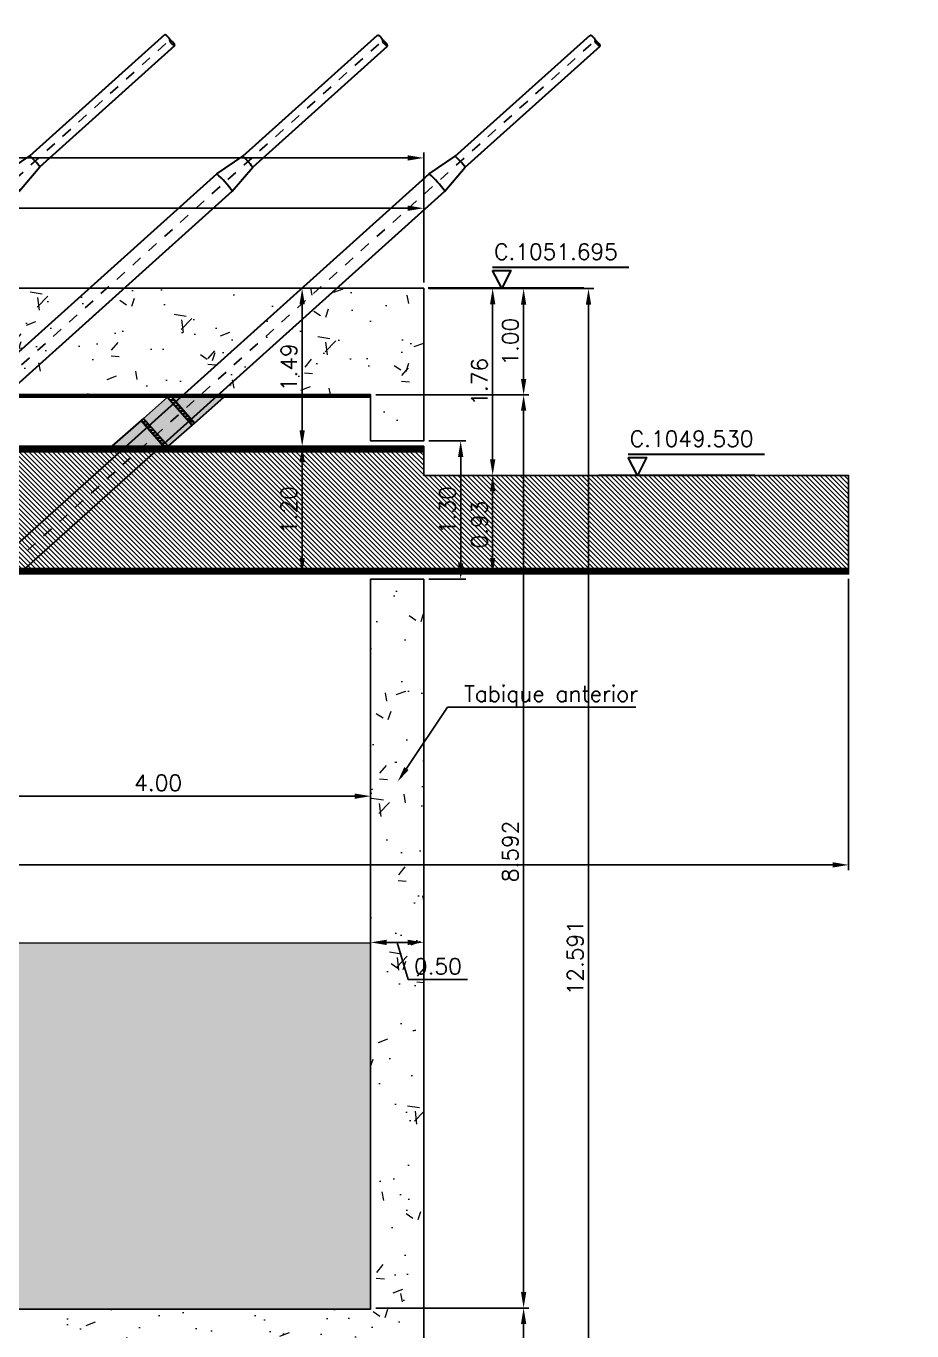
# Model space of a CAD drawing. Header units: metres. Extents: x 1080594 to 1081411, y 976871 to 977162.
# Drawn here: x 1080700.7 to 1080709.04, y 977065.15 to 977077.43 of the extents above; entities that cross this region are included whole.
import ezdxf
from ezdxf import colors
from ezdxf.entities.mleader import LeaderData, LeaderLine
from ezdxf.math import Vec2, Vec3

# ---------------------------------------------------------------- set-up
doc = ezdxf.new("R2010")
doc.units = ezdxf.units.M
doc.header["$LTSCALE"] = 25.4
doc.linetypes.add('DASHDOT', pattern=[1, 0.5, -0.25, 0, -0.25])
for name, color, linetype in [('CONTRAPESO', 3, 'Continuous'), ('DIMCONTRAPESO', 1, 'Continuous'), ('EJECABLES', 203, 'DASHDOT'), ('NEOPRENO', 24, 'Continuous'), ('PERFIL MET', 37, 'Continuous'), ('SOLIDOS', 9, 'Continuous')]:
    doc.layers.add(name, color=color, linetype=linetype)
for name, color, linetype, lineweight in [('COTA', 1, 'Continuous', 30), ('COTACIM', 20, 'Continuous', 5), ('DUCTO', 142, 'Continuous', 30), ('PLATINA', 54, 'Continuous', 30), ('SOLIDOREFCONT', 254, 'Continuous', 5)]:
    doc.layers.add(name, color=color, linetype=linetype, lineweight=lineweight)
doc.styles.add('romans', font='romans.shx')
doc.dimstyles.new('Copy 75', dxfattribs={"dimtxt": 0.15, "dimasz": 0.15, "dimexe": 0.05, "dimexo": 0.05, "dimgap": 0.05, "dimtad": 1, "dimzin": 0, "dimdsep": 46, "dimtxsty": 'romans', "dimcen": 0.002, "dimclrd": 1, "dimclre": 1, "dimclrt": 3, "dimadec": 4, "dimazin": 0, "dimtfac": 1, "dimtofl": 0, "dimtmove": 1, "dimatfit": 3, "dimfxl": 1, "dimtolj": 1, "dimtzin": 0, "dimarcsym": 1})
pattern_1 = [(45, (0, 0), (-0.002245064030267288, 0.002245064030267288), [])]

# ---------------------------------------------------------------- blocks, each defined once
blk = doc.blocks.new('tir')
at = {"layer": 'DUCTO'}
for p, q in [((1080511.83638699, 977008.5160273126), (1080513.543043579, 977008.5161831364)), ((1080511.836907378, 977008.3760259475), (1080513.543032915, 977008.37618561))]:
    blk.add_line(p, q, dxfattribs=at)
for points in [[(1080505.683122265, 977008.2755034216), (1080505.733092106, 977008.275507704), (1080505.733062966, 977008.6155077033), (1080505.683093125, 977008.61550342)], [(1080505.603113705, 977008.3204091132), (1080505.683092707, 977008.320415968), (1080505.683072092, 977008.5704159667), (1080505.603072093, 977008.5704077805)]]:
    blk.add_lwpolyline(points, close=True, dxfattribs=at)
for points in [[(1080505.328072925, 977008.5653855414), (1080505.603072925, 977008.5654091103)], [(1080505.733068108, 977008.5555077032), (1080511.543241181, 977008.5560056631)], [(1080511.543241181, 977008.5560056631), (1080511.836255565, 977008.5160272893)], [(1080511.543260036, 977008.3360056642), (1080511.836907378, 977008.3760308315)], [(1080505.32811287, 977008.3254074359), (1080505.603112872, 977008.3254136156)], [(1080505.733086963, 977008.3355077041), (1080511.543260036, 977008.3360056642)]]:
    blk.add_lwpolyline(points, dxfattribs=at)
for centre, radius, start, end in [((1080510.656986465, 977008.4459297067), 0.8930644645994985, 352.9297418690614, 7.080079153882643), ((1080511.251352555, 977008.4433042796), 0.5894066242695094, 353.4461152477661, 7.087410311340934)]:
    blk.add_arc(centre, radius, start, end, dxfattribs=at)
blk.add_ellipse((1080505.328039857, 977008.4453876906), major_axis=(-3.306799177286555e-05, -0.1199978507391652), ratio=0.04456574915158485, dxfattribs=at)
at = {"layer": 'DUCTO', "extrusion": (0, 0, -1)}
blk.add_ellipse((1080513.542949842, 977008.481178864), major_axis=(1.748219530441295e-05, -0.03500717952941799), ratio=0.24420068418592, start_param=3.14808674122023, end_param=6.280903449001622, dxfattribs=at)
at = {"layer": 'DUCTO', "extrusion": (0, 0, -0.9999999999999998)}
blk.add_ellipse((1080513.54301544, 977008.4111786617), major_axis=(1.74751400463253e-05, -0.03499305174499892), ratio=0.2442992756047625, dxfattribs=at)
at = {"layer": 'EJECABLES', "ltscale": 0.008}
blk.add_lwpolyline([(1080505.360600902, 977008.4454757803), (1080513.540696156, 977008.4461768557)], dxfattribs=at)
blk = doc.blocks.new('*D518')
at = {"layer": 'COTA', "color": 1, "lineweight": -2, "transparency": 16777216}
for p, q in [((1080704.488818685, 977074.9603397719), (1080705.138253978, 977074.9603397719)), ((1080705.088253978, 977074.8103397719), (1080705.088253978, 977073.350339772))]:
    blk.add_line(p, q, dxfattribs=at)
at = {"layer": 'COTA', "color": 1, "transparency": 16777216}
for points in [[(1080705.063253978, 977074.8103397719), (1080705.113253978, 977074.8103397719), (1080705.088253978, 977074.9603397719)], [(1080705.063253978, 977073.350339772), (1080705.113253978, 977073.350339772), (1080705.088253978, 977073.2003397719)]]:
    blk.add_solid(points, dxfattribs=at)
at = {"layer": 'Defpoints', "color": 0, "transparency": 16777216}
for p in [(1080704.438818685, 977074.9603397719), (1080705.088253978, 977073.2003397719), (1080705.088253978, 977073.2003397719)]:
    blk.add_point(p, dxfattribs=at)
at = {"layer": 'COTA', "color": 3, "transparency": 16777216, "insert": (1080704.963253978, 977074.080339772), "char_height": 0.15, "attachment_point": 5, "rotation": 90, "style": 'romans'}
blk.add_mtext('\\A1;1.76', dxfattribs=at)
blk = doc.blocks.new('*D519')
at = {"layer": 'COTA', "color": 1, "lineweight": -2, "transparency": 16777216}
for p, q in [((1080687.439200955, 977075.0164446845), (1080687.439200955, 977076.2368018586)), ((1080687.589200955, 977076.1868018586), (1080704.288818685, 977076.1868018586)), ((1080704.438818685, 977075.0144447949), (1080704.438818685, 977076.2368018586))]:
    blk.add_line(p, q, dxfattribs=at)
at = {"layer": 'COTA', "color": 1, "transparency": 16777216}
for points in [[(1080687.589200955, 977076.2118018586), (1080687.589200955, 977076.1618018586), (1080687.439200955, 977076.1868018586)], [(1080704.288818685, 977076.2118018586), (1080704.288818685, 977076.1618018586), (1080704.438818685, 977076.1868018586)]]:
    blk.add_solid(points, dxfattribs=at)
at = {"layer": 'Defpoints', "color": 0, "transparency": 16777216}
for p in [(1080704.438818685, 977076.1868018586), (1080687.439200955, 977074.9664446844), (1080704.438818685, 977074.9644447948)]:
    blk.add_point(p, dxfattribs=at)
at = {"layer": 'COTA', "color": 3, "transparency": 16777216, "insert": (1080695.93900982, 977076.3118018586), "char_height": 0.15, "attachment_point": 5, "style": 'romans'}
blk.add_mtext('\\A1;17.00', dxfattribs=at)
blk = doc.blocks.new('*D520')
at = {"layer": 'COTA', "color": 1, "lineweight": -2, "transparency": 16777216}
for p, q in [((1080708.438778596, 977072.2258459799), (1080708.438778596, 977069.485594596)), ((1080688.089259783, 977069.5355945961), (1080708.288778596, 977069.5355945961))]:
    blk.add_line(p, q, dxfattribs=at)
at = {"layer": 'COTA', "color": 1, "transparency": 16777216}
for points in [[(1080688.089259783, 977069.5605945961), (1080688.089259783, 977069.510594596), (1080687.939259783, 977069.5355945961)], [(1080708.288778596, 977069.5605945961), (1080708.288778596, 977069.510594596), (1080708.438778596, 977069.5355945961)]]:
    blk.add_solid(points, dxfattribs=at)
at = {"layer": 'Defpoints', "color": 0, "transparency": 16777216}
for p in [(1080708.438778596, 977072.2758459799), (1080687.939259783, 977069.5355945961), (1080708.438778596, 977069.5355945961)]:
    blk.add_point(p, dxfattribs=at)
at = {"layer": 'COTA', "color": 3, "transparency": 16777216, "insert": (1080698.18901919, 977069.6605945961), "char_height": 0.15, "attachment_point": 5, "style": 'romans'}
blk.add_mtext('\\A1;20.50', dxfattribs=at)
blk = doc.blocks.new('*D522')
at = {"layer": 'COTA', "color": 1, "lineweight": -2, "transparency": 16777216}
for p, q in [((1080704.089259783, 977068.8062600592), (1080704.288978488, 977068.8062600592)), ((1080704.189119135, 977068.8062600592), (1080704.294119135, 977068.4562600593)), ((1080704.294119135, 977068.4562600593), (1080704.851261993, 977068.4562600593))]:
    blk.add_line(p, q, dxfattribs=at)
at = {"layer": 'COTA', "color": 1, "transparency": 16777216}
for points in [[(1080704.089259783, 977068.8312600593), (1080704.089259783, 977068.7812600592), (1080703.939259783, 977068.8062600592)], [(1080704.288978488, 977068.8312600593), (1080704.288978488, 977068.7812600592), (1080704.438978488, 977068.8062600592)]]:
    blk.add_solid(points, dxfattribs=at)
at = {"layer": 'Defpoints', "color": 0, "transparency": 16777216}
for p in [(1080703.939259783, 977068.8062600592), (1080704.438978488, 977068.8062600594), (1080704.438978488, 977068.8062600592)]:
    blk.add_point(p, dxfattribs=at)
at = {"layer": 'COTA', "color": 3, "transparency": 16777216, "insert": (1080704.572690564, 977068.5812600593), "char_height": 0.15, "attachment_point": 5, "style": 'romans'}
blk.add_mtext('\\A1;0.50', dxfattribs=at)
blk = doc.blocks.new('*D526')
at = {"layer": 'Defpoints', "color": 0, "transparency": 16777216}
for p in [(1080699.938965629, 977071.7232548719), (1080703.939259783, 977070.1822700725), (1080703.939259783, 977070.1822700725)]:
    blk.add_point(p, dxfattribs=at)
at = {"layer": 'DIMCONTRAPESO', "color": 1, "lineweight": -2, "transparency": 16777216}
for p, q in [((1080699.938965629, 977071.6732548719), (1080699.938965629, 977070.1322700725)), ((1080700.088965629, 977070.1822700725), (1080703.789259783, 977070.1822700725))]:
    blk.add_line(p, q, dxfattribs=at)
at = {"layer": 'DIMCONTRAPESO', "color": 1, "transparency": 16777216}
for points in [[(1080700.088965629, 977070.2072700725), (1080700.088965629, 977070.1572700725), (1080699.938965629, 977070.1822700725)], [(1080703.789259783, 977070.2072700725), (1080703.789259783, 977070.1572700725), (1080703.939259783, 977070.1822700725)]]:
    blk.add_solid(points, dxfattribs=at)
at = {"layer": 'DIMCONTRAPESO', "color": 3, "transparency": 16777216, "insert": (1080701.939112706, 977070.3072700725), "char_height": 0.15, "attachment_point": 5, "style": 'romans'}
blk.add_mtext('\\A1;4.00', dxfattribs=at)
blk = doc.blocks.new('*D604')
at = {"layer": 'Defpoints', "color": 0, "transparency": 16777216}
for p in [(1080704.438818685, 977075.7138617919), (1080693.369175506, 977075.5552750548), (1080704.438818685, 977074.9810370329)]:
    blk.add_point(p, dxfattribs=at)
at = {"layer": 'DIMCONTRAPESO', "color": 1, "lineweight": -2, "transparency": 16777216}
for p, q in [((1080693.369175506, 977075.6052750548), (1080693.369175506, 977075.7638617919)), ((1080704.438818685, 977075.031037033), (1080704.438818685, 977075.7638617919)), ((1080693.519175506, 977075.7138617919), (1080704.288818685, 977075.7138617919))]:
    blk.add_line(p, q, dxfattribs=at)
at = {"layer": 'DIMCONTRAPESO', "color": 1, "transparency": 16777216}
for points in [[(1080693.519175506, 977075.7388617919), (1080693.519175506, 977075.6888617919), (1080693.369175506, 977075.7138617919)], [(1080704.288818685, 977075.7388617919), (1080704.288818685, 977075.6888617919), (1080704.438818685, 977075.7138617919)]]:
    blk.add_solid(points, dxfattribs=at)
at = {"layer": 'DIMCONTRAPESO', "color": 3, "transparency": 16777216, "insert": (1080698.903997096, 977075.8388617919), "char_height": 0.15, "attachment_point": 5, "style": 'romans'}
blk.add_mtext('\\A1;11.07', dxfattribs=at)
blk = doc.blocks.new('*D1068')
at = {"layer": 'COTA', "color": 1, "lineweight": -2, "transparency": 16777216}
for p, q in [((1080704.488860548, 977073.5239812343), (1080704.837059072, 977073.5239812343)), ((1080704.787059071, 977073.3739812343), (1080704.787059071, 977072.3739812358)), ((1080704.488915039, 977072.2239812358), (1080704.837059072, 977072.2239812358))]:
    blk.add_line(p, q, dxfattribs=at)
at = {"layer": 'COTA', "color": 1, "transparency": 16777216}
for points in [[(1080704.762059072, 977073.3739812343), (1080704.812059071, 977073.3739812343), (1080704.787059071, 977073.5239812343)], [(1080704.762059072, 977072.3739812358), (1080704.812059071, 977072.3739812358), (1080704.787059071, 977072.2239812358)]]:
    blk.add_solid(points, dxfattribs=at)
at = {"layer": 'Defpoints', "color": 0, "transparency": 16777216}
for p in [(1080704.438860548, 977073.5239812343), (1080704.438915039, 977072.2239812358), (1080704.787059071, 977072.2239812358)]:
    blk.add_point(p, dxfattribs=at)
at = {"layer": 'COTA', "color": 3, "transparency": 16777216, "insert": (1080704.662059071, 977072.8739812352), "char_height": 0.15, "attachment_point": 5, "rotation": 90, "style": 'romans'}
blk.add_mtext('\\A1;1.30', dxfattribs=at)
blk = doc.blocks.new('*D1069')
at = {"layer": 'COTA', "color": 1, "lineweight": -2, "transparency": 16777216}
for p, q in [((1080705.072652697, 977073.2003397719), (1080705.038253978, 977073.2003397719)), ((1080705.088253978, 977073.0503397719), (1080705.088253978, 977072.4239707632)), ((1080705.072652697, 977072.2739707632), (1080705.038253978, 977072.2739707632))]:
    blk.add_line(p, q, dxfattribs=at)
at = {"layer": 'COTA', "color": 1, "transparency": 16777216}
for points in [[(1080705.063253978, 977073.0503397719), (1080705.113253978, 977073.0503397719), (1080705.088253978, 977073.2003397719)], [(1080705.063253978, 977072.4239707632), (1080705.113253978, 977072.4239707632), (1080705.088253978, 977072.2739707632)]]:
    blk.add_solid(points, dxfattribs=at)
at = {"layer": 'Defpoints', "color": 0, "transparency": 16777216}
for p in [(1080705.122652697, 977073.2003397719), (1080705.088253978, 977072.2739707632), (1080705.122652697, 977072.2739707632)]:
    blk.add_point(p, dxfattribs=at)
at = {"layer": 'COTA', "color": 3, "transparency": 16777216, "insert": (1080704.963253978, 977072.7371552676), "char_height": 0.15, "attachment_point": 5, "rotation": 90, "style": 'romans'}
blk.add_mtext('\\A1;0.93', dxfattribs=at)
blk = doc.blocks.new('*D1070')
at = {"layer": 'COTA', "color": 1, "lineweight": -2, "transparency": 16777216}
for p, q in [((1080703.315372423, 977073.4740743951), (1080703.24489268, 977073.4740743951)), ((1080703.29489268, 977073.3240743951), (1080703.29489268, 977072.4239707632)), ((1080703.315372423, 977072.2739707632), (1080703.24489268, 977072.2739707632))]:
    blk.add_line(p, q, dxfattribs=at)
at = {"layer": 'COTA', "color": 1, "transparency": 16777216}
for points in [[(1080703.26989268, 977073.3240743951), (1080703.31989268, 977073.3240743951), (1080703.29489268, 977073.4740743951)], [(1080703.26989268, 977072.4239707632), (1080703.31989268, 977072.4239707632), (1080703.29489268, 977072.2739707632)]]:
    blk.add_solid(points, dxfattribs=at)
at = {"layer": 'Defpoints', "color": 0, "transparency": 16777216}
for p in [(1080703.365372423, 977073.4740743951), (1080703.29489268, 977072.2739707632), (1080703.365372423, 977072.2739707632)]:
    blk.add_point(p, dxfattribs=at)
at = {"layer": 'COTA', "color": 3, "transparency": 16777216, "insert": (1080703.16989268, 977072.8740225793), "char_height": 0.15, "attachment_point": 5, "rotation": 90, "style": 'romans'}
blk.add_mtext('\\A1;1.20', dxfattribs=at)
blk = doc.blocks.new('*D1072')
at = {"layer": 'COTA', "color": 1, "lineweight": -2, "transparency": 16777216}
for p, q in [((1080703.315372423, 977074.9603397719), (1080703.24489268, 977074.9603397719)), ((1080703.29489268, 977073.6240743952), (1080703.29489268, 977074.8103397719)), ((1080703.315372423, 977073.4740743951), (1080703.24489268, 977073.4740743951))]:
    blk.add_line(p, q, dxfattribs=at)
at = {"layer": 'COTA', "color": 1, "transparency": 16777216}
for points in [[(1080703.26989268, 977074.8103397719), (1080703.31989268, 977074.8103397719), (1080703.29489268, 977074.9603397719)], [(1080703.26989268, 977073.6240743952), (1080703.31989268, 977073.6240743952), (1080703.29489268, 977073.4740743951)]]:
    blk.add_solid(points, dxfattribs=at)
at = {"layer": 'Defpoints', "color": 0, "transparency": 16777216}
for p in [(1080703.29489268, 977074.9603397719), (1080703.365372423, 977074.9603397719), (1080703.365372423, 977073.4740743951)]:
    blk.add_point(p, dxfattribs=at)
at = {"layer": 'COTA', "color": 3, "transparency": 16777216, "insert": (1080703.16989268, 977074.2172070836), "char_height": 0.15, "attachment_point": 5, "rotation": 90, "style": 'romans'}
blk.add_mtext('\\A1;1.49', dxfattribs=at)
blk = doc.blocks.new('*D913')
at = {"layer": 'COTA', "color": 1, "lineweight": -2, "transparency": 16777216}
for p, q in [((1080704.488799124, 977074.9573397909), (1080705.429608448, 977074.9573397909)), ((1080705.379608448, 977074.8073397909), (1080705.379608448, 977074.1079713329)), ((1080703.988813681, 977073.9579713328), (1080705.429608448, 977073.9579713328))]:
    blk.add_line(p, q, dxfattribs=at)
at = {"layer": 'COTA', "color": 1, "transparency": 16777216}
for points in [[(1080705.354608448, 977074.8073397909), (1080705.404608448, 977074.8073397909), (1080705.379608448, 977074.9573397909)], [(1080705.354608448, 977074.1079713329), (1080705.404608448, 977074.1079713329), (1080705.379608448, 977073.9579713328)]]:
    blk.add_solid(points, dxfattribs=at)
at = {"layer": 'Defpoints', "color": 0, "transparency": 16777216}
for p in [(1080704.438799124, 977074.9573397909), (1080703.938813681, 977073.9579713328), (1080705.379608448, 977073.9579713328)]:
    blk.add_point(p, dxfattribs=at)
at = {"layer": 'COTA', "color": 3, "transparency": 16777216, "insert": (1080705.254608448, 977074.457655562), "char_height": 0.15, "attachment_point": 5, "rotation": 90, "style": 'romans'}
blk.add_mtext('\\A1;1.00', dxfattribs=at)
blk = doc.blocks.new('*D916')
at = {"layer": 'COTA', "color": 1, "lineweight": -2, "transparency": 16777216}
for p, q in [((1080704.48881683, 977074.9573397685), (1080706.04062224, 977074.9573397685)), ((1080705.99062224, 977074.8073397685), (1080705.99062224, 977062.5163397685)), ((1080704.489071255, 977062.3663397685), (1080706.04062224, 977062.3663397685))]:
    blk.add_line(p, q, dxfattribs=at)
at = {"layer": 'COTA', "color": 1, "transparency": 16777216}
for points in [[(1080705.96562224, 977074.8073397685), (1080706.01562224, 977074.8073397685), (1080705.99062224, 977074.9573397685)], [(1080705.96562224, 977062.5163397685), (1080706.01562224, 977062.5163397685), (1080705.99062224, 977062.3663397685)]]:
    blk.add_solid(points, dxfattribs=at)
at = {"layer": 'Defpoints', "color": 0, "transparency": 16777216}
for p in [(1080704.43881683, 977074.9573397685), (1080704.439071255, 977062.3663397685), (1080705.99062224, 977062.3663397685)]:
    blk.add_point(p, dxfattribs=at)
at = {"layer": 'COTA', "color": 3, "transparency": 16777216, "insert": (1080705.86562224, 977068.6618397686), "char_height": 0.15, "attachment_point": 5, "rotation": 90, "style": 'romans'}
blk.add_mtext('\\A1;12.591', dxfattribs=at)
blk = doc.blocks.new('*D919')
at = {"layer": 'COTA', "color": 1, "lineweight": -2, "transparency": 16777216}
for p, q in [((1080703.988813681, 977073.9579713328), (1080705.429608448, 977073.9579713328)), ((1080705.379608448, 977073.8079713328), (1080705.379608448, 977065.5163397685)), ((1080703.989257928, 977065.3663397685), (1080705.429608448, 977065.3663397685))]:
    blk.add_line(p, q, dxfattribs=at)
at = {"layer": 'COTA', "color": 1, "transparency": 16777216}
for points in [[(1080705.354608448, 977073.8079713328), (1080705.404608448, 977073.8079713328), (1080705.379608448, 977073.9579713328)], [(1080705.354608448, 977065.5163397685), (1080705.404608448, 977065.5163397685), (1080705.379608448, 977065.3663397685)]]:
    blk.add_solid(points, dxfattribs=at)
at = {"layer": 'Defpoints', "color": 0, "transparency": 16777216}
for p in [(1080703.938813681, 977073.9579713328), (1080703.939257928, 977065.3663397685), (1080705.379608448, 977065.3663397685)]:
    blk.add_point(p, dxfattribs=at)
at = {"layer": 'COTA', "color": 3, "transparency": 16777216, "insert": (1080705.254608448, 977069.6621555508), "char_height": 0.15, "attachment_point": 5, "rotation": 90, "style": 'romans'}
blk.add_mtext('\\A1;8.592', dxfattribs=at)
blk = doc.blocks.new('*D920')
at = {"layer": 'COTA', "color": 1, "lineweight": -2, "transparency": 16777216}
for p, q in [((1080703.989257928, 977065.3663397685), (1080705.429623624, 977065.3663397685)), ((1080705.379623624, 977065.2163397685), (1080705.379623624, 977062.5163397685)), ((1080704.48881683, 977062.3663397685), (1080705.429623624, 977062.3663397685))]:
    blk.add_line(p, q, dxfattribs=at)
at = {"layer": 'COTA', "color": 1, "transparency": 16777216}
for points in [[(1080705.354623624, 977065.2163397685), (1080705.404623624, 977065.2163397685), (1080705.379623624, 977065.3663397685)], [(1080705.354623624, 977062.5163397685), (1080705.404623624, 977062.5163397685), (1080705.379623624, 977062.3663397685)]]:
    blk.add_solid(points, dxfattribs=at)
at = {"layer": 'Defpoints', "color": 0, "transparency": 16777216}
for p in [(1080703.939257928, 977065.3663397685), (1080704.43881683, 977062.3663397685), (1080705.379623624, 977062.3663397685)]:
    blk.add_point(p, dxfattribs=at)
at = {"layer": 'COTA', "color": 3, "transparency": 16777216, "insert": (1080705.254623624, 977063.8663397686), "char_height": 0.15, "attachment_point": 5, "rotation": 90, "style": 'romans'}
blk.add_mtext('\\A1;3.00', dxfattribs=at)

msp = doc.modelspace()

# ---------------------------------------------------------------- hatches: boundary and pattern name
at = {"layer": 'NEOPRENO', "transparency": 33554495}
h = msp.add_hatch(color=256, dxfattribs=at)
h.dxf.hatch_style = 1
h.paths.add_polyline_path([(1080702.032737766, 977073.4739703506), (1080701.801686783, 977073.7369173198), (1080702.027046293, 977073.9349402764), (1080702.258097276, 977073.6719933072)])
at = {"layer": 'PERFIL MET'}
h = msp.add_hatch(dxfattribs=at)
h.set_pattern_fill('ANSI31', color=256, scale=0.001)
h.set_pattern_definition(pattern_1)
h.paths.add_polyline_path([(1080687.93925994, 977073.960336568), (1080703.9389791, 977073.9603397719), (1080703.938978943, 977073.9349397718), (1080687.939259783, 977073.9349365678)])
h = msp.add_hatch(dxfattribs=at)
h.set_pattern_fill('ANSI31', color=256, scale=0.001)
h.set_pattern_definition(pattern_1)
h.paths.add_polyline_path([(1080687.939259783, 977073.4739707632), (1080687.939259783, 977073.4231707632), (1080704.438979537, 977073.4231707632), (1080704.438979262, 977073.4740816075)])
h = msp.add_hatch(dxfattribs=at)
h.set_pattern_fill('ANSI31', color=256, scale=0.01, angle=90)
h.set_pattern_definition([(135, (0, 0), (-0.02245064030267288, -0.02245064030267288), [])])
h.paths.add_polyline_path([(1080687.939259783, 977073.4231707632), (1080704.438979537, 977073.4231707632), (1080704.438979399, 977073.2003397719), (1080708.438818685, 977073.2003397719), (1080708.438818685, 977072.3247707632), (1080687.939259783, 977072.3247707632)])
h = msp.add_hatch(dxfattribs=at)
h.set_pattern_fill('ANSI31', color=256, scale=0.001)
h.set_pattern_definition(pattern_1)
h.paths.add_polyline_path([(1080687.939259783, 977072.3247707632), (1080687.939259783, 977072.2739707632), (1080708.438818822, 977072.2739707632), (1080708.438818548, 977072.3248816076)])
at = {"layer": 'PLATINA'}
h = msp.add_hatch(dxfattribs=at)
h.set_pattern_fill('ANSI31', color=256, scale=0.007999999999999998, angle=-45.14532782505878)
h.set_pattern_definition([(359.8546721749412, (-373974.6987134898, 1053961.129807689), (6.442573658642825e-05, 0.02539991829365727), [])])
h.paths.add_polyline_path([(1080702.281951603, 977073.692952246), (1080702.06931681, 977073.9349402764), (1080702.027046293, 977073.9349402764), (1080702.258096378, 977073.6719943292)])
at = {"layer": 'PLATINA', "transparency": 33554531}
h = msp.add_hatch(dxfattribs=at)
h.set_pattern_fill('ANGLE', color=252, scale=0.9999999999999999, angle=3.553873302619274)
h.set_pattern_definition([(3.553873302619274, (62656.30609830192, -65155.17045388313), (-0.4329793705545643, 6.971567532820304), [5.079999999999993, -1.904999999999998]), (93.55387330261918, (62656.30609830192, -65155.17045388313), (-6.971567532820304, -0.4329793705545639), [5.079999999999997, -1.904999999999999])])
h.paths.add_polyline_path([(1080702.069318268, 977073.9349386161), (1080702.281951603, 977073.692952246), (1080702.557342266, 977073.9349402764)])
h = msp.add_hatch(dxfattribs=at)
h.set_pattern_fill('ANGLE', color=252, scale=0.9999999999999999, angle=3.553873302619274)
h.set_pattern_definition([(3.553873302619274, (62656.9492268795, -65165.52571470113), (-0.4329793705545643, 6.971567532820304), [5.079999999999993, -1.904999999999998]), (93.55387330261918, (62656.9492268795, -65165.52571470113), (-6.971567532820304, -0.4329793705545639), [5.079999999999997, -1.904999999999999])])
h.paths.add_polyline_path([(1080702.069318268, 977073.9349386161), (1080702.281951603, 977073.692952246), (1080702.557342266, 977073.9349402764)])
h = msp.add_hatch(color=252, dxfattribs=at)
h.dxf.hatch_style = 1
h.paths.add_polyline_path([(1080702.069318268, 977073.9349386161), (1080702.281951603, 977073.692952246), (1080702.557342266, 977073.9349402764)])
h = msp.add_hatch(dxfattribs=at)
h.set_pattern_fill('ANGLE', color=252)
h.set_pattern_definition([(0, (9.380259321304038, -45.28090407222044), (0, 6.985), [5.08, -1.905]), (90, (9.380259321304038, -45.28090407222044), (-6.985, 4.277078946022131e-16), [5.08, -1.905])])
h.paths.add_polyline_path([(1080701.990470798, 977073.4739720109), (1080701.777833792, 977073.7159626703), (1080701.502391507, 977073.4739709079)])
h = msp.add_hatch(dxfattribs=at)
h.set_pattern_fill('ANGLE', color=252)
h.set_pattern_definition([(0, (9.380259321304038, -55.65611688815989), (0, 6.985), [5.08, -1.905]), (90, (9.380259321304038, -55.65611688815989), (-6.985, 4.277078946022131e-16), [5.08, -1.905])])
h.paths.add_polyline_path([(1080701.990470798, 977073.4739720109), (1080701.777833792, 977073.7159626703), (1080701.502391507, 977073.4739709079)])
h = msp.add_hatch(color=252, dxfattribs=at)
h.dxf.hatch_style = 1
h.paths.add_polyline_path([(1080701.990470798, 977073.4739720109), (1080701.777833792, 977073.7159626703), (1080701.502391507, 977073.4739709079)])
at = {"layer": 'PLATINA'}
h = msp.add_hatch(dxfattribs=at)
h.set_pattern_fill('ANSI31', color=256, scale=0.007999999999999998, angle=-45.14532782505878)
h.set_pattern_definition([(359.8546721749412, (-0.06133208819665015, 7.690396159887314e-07), (6.442573658643064e-05, 0.02539991829365727), [])])
h.paths.add_polyline_path([(1080701.777833841, 977073.7159626146), (1080701.990472257, 977073.4739703507), (1080702.032739235, 977073.4739686791), (1080701.801687273, 977073.7369167628)])
at = {"layer": 'SOLIDOREFCONT', "true_color": 0x5b5b5b, "transparency": 33554546}
h = msp.add_hatch(dxfattribs=at)
h.set_pattern_fill('AR-CONC', color=251, scale=0.005)
h.set_pattern_definition([(49.99999999999999, (0, 0), (0.91092334498002, -0.07969542769451543), [0.09525, -1.04775]), (355, (0, 0), (-0.1762171071248467, 0.9552842261951757), [0.0762, -0.83820292085]), (100.4514447, (0.07591003505513072, -0.006641267449595034), (0.7347062354517664, 0.8755887595609755), [0.080950044, -0.8904512229999999]), (46.18420000000002, (0, 0.2539999999571592), (1.35539520446065, -0.2102116396636357), [0.1428749999999999, -1.571624999999999]), (96.63555760999995, (0.1129495000932366, 0.2364824999822304), (1.187020670257515, 1.237130622988608), [0.1214251157, -1.3356780408]), (351.1841511700001, (0, 0.2539999999571592), (1.187020670324885, 1.237130622927663), [0.11429983535, -1.2572986596]), (21, (0.1270000000949949, 0.190500000026077), (0.7580719563456624, -0.5113259909354381), [0.09525, -1.04775]), (326.0000000000001, (0.1270000000949949, 0.190500000026077), (0.3090101417382354, 0.9209398306115963), [0.0762, -0.8382]), (71.45144499999999, (0.1901726629585028, 0.1478895004838705), (1.067082096393581, 0.4096138444295262), [0.08095004400000001, -0.8904496879999999]), (37.50000000000001, (0, 0), (0.01544301625295908, 0.4227751943657655), [0, -0.82804, 0, -0.8509000000000001, 0, -0.8413750000000001]), (7.499999999999999, (0, 0), (0.3340983125515287, 0.5009028740905975), [0, -0.48514, 0, -0.80899, 0, -0.320675]), (327.5, (-0.2832100000232458, 0), (0.677952975834357, -0.02864371996336722), [0, -0.3175, 0, -0.9906, 0, -1.31445]), (317.5, (-0.4102099998854101, 0), (0.7406459069300902, 0.1271324551666652), [0, -0.41275, 0, -0.65786, 0, -0.93345])])
h.paths.add_polyline_path([(1080687.939259783, 977065.355339772), (1080687.939259783, 977073.9603397719), (1080703.939259783, 977073.9603397719), (1080703.939259783, 977073.5239602921), (1080704.438860548, 977073.5239812343), (1080704.438979399, 977074.9603397719), (1080687.439259783, 977074.9603397719), (1080687.439259783, 977062.355339772), (1080704.43907311, 977062.355339772), (1080704.438885688, 977072.2239812345), (1080703.939259783, 977072.2239602918), (1080703.939259783, 977065.355339772)])
at = {"layer": 'SOLIDOS'}
h = msp.add_hatch(dxfattribs=at)
h.set_pattern_fill('SWAMP', color=252, scale=0.005)
h.set_pattern_definition([(0, (0, 0), (0.0635, 0.109985226181), [0.015875, -0.111125]), (90, (0.0079375, 0), (-0.06349999999999999, 0.109985226181), [0.0079375, -0.212032952362]), (90, (0.009921875, 0), (-0.06349999999999999, 0.109985226181), [0.006350000000000001, -0.213620452362]), (90, (0.005953125, 0), (-0.06349999999999999, 0.109985226181), [0.006350000000000001, -0.213620452362]), (59.99999999999999, (0.01190625, 0), (-0.06349999991372332, 0.1099852262308119), [0.00508, -0.12192]), (120, (0.00396875, 0), (-0.1269999999137233, 4.981188794772607e-11), [0.005079999999999999, -0.12192])])
h.paths.add_polyline_path([(1080703.936804338, 977068.8008078557), (1080687.939259783, 977068.8008055863), (1080687.939259783, 977065.3553397721), (1080703.939259783, 977065.355339772)])

# ---------------------------------------------------------------- linework, layer by layer
at = {"layer": 'CONTRAPESO'}
for points in [[(1080704.438885688, 977072.2239812345), (1080704.43907311, 977062.355339772), (1080687.439259783, 977062.355339772), (1080687.439259783, 977074.9603397719), (1080704.438979399, 977074.9603397719), (1080704.438860548, 977073.5239812343), (1080703.939259783, 977073.5239602921), (1080703.939259783, 977073.9603397719), (1080687.939259783, 977073.9603397719), (1080687.939259783, 977065.355339772), (1080703.939259783, 977065.355339772), (1080703.939259783, 977072.2239602918)], [(1080687.93922274, 977068.8005333612), (1080703.938823168, 977068.800808142), (1080703.939259783, 977065.355339772), (1080687.939296826, 977065.3553397721)]]:
    msp.add_lwpolyline(points, close=True, dxfattribs=at)
at = {"layer": 'COTA', "color": 2}
for points in [[(1080705.087937036, 977075.1590283513), (1080706.368898845, 977075.1590283513)], [(1080705.945458128, 977074.9603397719), (1080704.480191354, 977074.9603397719)], [(1080706.364997848, 977073.3990283513), (1080707.645959657, 977073.3990283513)], [(1080707.556596978, 977073.2003397719), (1080706.091330204, 977073.2003397719)]]:
    msp.add_lwpolyline(points, dxfattribs=at)
for points in [[(1080705.087937036, 977075.1277513338), (1080705.260036108, 977075.1277513338), (1080705.173986572, 977074.9603397719), (1080705.173986572, 977074.9603397719)], [(1080706.364997848, 977073.3677513337), (1080706.53709692, 977073.3677513337), (1080706.451047384, 977073.2003397719), (1080706.451047384, 977073.2003397719)]]:
    msp.add_lwpolyline(points, close=True, dxfattribs=at)
at = {"layer": 'NEOPRENO'}
msp.add_lwpolyline([(1080702.032737766, 977073.4739703506), (1080701.801686783, 977073.7369173198), (1080702.027046293, 977073.9349402764), (1080702.258097276, 977073.6719933072), (1080702.032737766, 977073.4739703506)], dxfattribs=at)
at = {"layer": 'PERFIL MET'}
for points in [[(1080687.93925994, 977073.960336568), (1080703.9389791, 977073.9603397719), (1080703.938978943, 977073.9349397718), (1080687.939259783, 977073.9349365678)], [(1080687.939259783, 977073.4739707632), (1080687.939259783, 977073.4231707632), (1080704.438979537, 977073.4231707632), (1080704.438979262, 977073.4740816075)], [(1080687.939259783, 977073.4231707632), (1080704.438979537, 977073.423149178), (1080704.438979399, 977073.2003397719), (1080708.438818548, 977073.2003397719), (1080708.438818548, 977072.3248816076), (1080687.939259783, 977072.3248816076)], [(1080687.939259783, 977072.3247707632), (1080687.939259783, 977072.2739707632), (1080708.438818822, 977072.2739707632), (1080708.438818548, 977072.3248816076)]]:
    msp.add_lwpolyline(points, close=True, dxfattribs=at)
msp.add_lwpolyline([(1080708.438818685, 977072.3247707632), (1080700.698803103, 977072.3247707632)], dxfattribs=at)
at = {"layer": 'PLATINA'}
for points in [[(1080702.281951603, 977073.692952246), (1080702.06931681, 977073.9349402764), (1080702.027046293, 977073.9349402764), (1080702.258096378, 977073.6719943292)], [(1080701.777833841, 977073.7159626146), (1080701.990472257, 977073.4739703507), (1080702.032739235, 977073.4739686791), (1080701.801687273, 977073.7369167628)]]:
    msp.add_lwpolyline(points, close=True, dxfattribs=at)
at = {"layer": 'PLATINA', "color": 252, "transparency": 33554531}
for points in [[(1080702.069318268, 977073.9349386161), (1080702.281951603, 977073.692952246), (1080702.557342266, 977073.9349402764)], [(1080701.990470798, 977073.4739720109), (1080701.777833792, 977073.7159626703), (1080701.502391507, 977073.4739709079)]]:
    msp.add_lwpolyline(points, close=True, dxfattribs=at)

# ---------------------------------------------------------------- block references
at = {"layer": 'DIMCONTRAPESO'}
for p, rotation in [((930251.6438399992, -471860.1412141323), 41.95181423677178), ((929170.501259844, -471747.2680509812), 41.90898136566158)]:
    msp.add_blockref('tir', p, dxfattribs=dict(at, rotation=rotation))
at = {"layer": 'PLATINA', "color": 252, "transparency": 33554531, "rotation": 41.90957631185507}
msp.add_blockref('tir', (929187.5455351765, -471748.8414187564), dxfattribs=at)

# ---------------------------------------------------------------- texts
at = {"layer": 'COTA', "color": 3, "char_height": 0.15, "attachment_point": 1, "style": 'romans'}
for s, insert in [('C.1051.695', (1080705.102910483, 977075.379611191)), ('C.1049.530', (1080706.379971296, 977073.619611191))]:
    msp.add_mtext(s, dxfattribs=dict(at, insert=insert))

# ---------------------------------------------------------------- dimensions: what is measured, and where the dimension line sits
at = {"layer": 'COTA', "color": 4}
dim = msp.add_linear_dim(base=(1080704.438818685, 977076.1868018586), p1=(1080687.439200955, 977074.9664446844), p2=(1080704.438818685, 977074.9644447948), dimstyle='Copy 75', dxfattribs=at)
dim.commit()
dim.dimension.update_dxf_attribs({"geometry": '*D519', "text_midpoint": (1080695.93900982, 977076.3118018586)})
at = {"layer": 'COTA', "color": 2}
for base, p1, p2, picture, middle in [((1080703.29489268, 977074.9603397719), (1080703.365372423, 977073.4740743951), (1080703.365372423, 977074.9603397719), '*D1072', (1080703.16989268, 977074.2172070836)), ((1080703.29489268, 977072.2739707632), (1080703.365372423, 977073.4740743951), (1080703.365372423, 977072.2739707632), '*D1070', (1080703.16989268, 977072.8740225793)), ((1080704.787059071, 977072.2239812358), (1080704.438860548, 977073.5239812343), (1080704.438915039, 977072.2239812358), '*D1068', (1080704.662059071, 977072.8739812352)), ((1080705.088253978, 977072.2739707632), (1080705.122652697, 977073.2003397719), (1080705.122652697, 977072.2739707632), '*D1069', (1080704.963253978, 977072.7371552676))]:
    dim = msp.add_linear_dim(base=base, p1=p1, p2=p2, angle=90, dimstyle='Copy 75', dxfattribs=at)
    dim.commit()
    dim.dimension.update_dxf_attribs({"geometry": picture, "text_midpoint": middle})
at = {"layer": 'COTA'}
for base, p1, p2, picture, middle in [((1080705.379608448, 977073.9579713328), (1080704.438799124, 977074.9573397909), (1080703.938813681, 977073.9579713328), '*D913', (1080705.254608448, 977074.457655562)), ((1080705.379623624, 977062.3663397685), (1080703.939257928, 977065.3663397685), (1080704.43881683, 977062.3663397685), '*D920', (1080705.254623624, 977063.8663397686))]:
    dim = msp.add_linear_dim(base=base, p1=p1, p2=p2, angle=90, dimstyle='Copy 75', dxfattribs=at)
    dim.commit()
    dim.dimension.update_dxf_attribs({"geometry": picture, "text_midpoint": middle})
at = {"layer": 'COTA', "color": 2}
for base, p1, p2, picture, middle in [((1080705.99062224, 977062.3663397685), (1080704.43881683, 977074.9573397685), (1080704.439071255, 977062.3663397685), '*D916', (1080705.86562224, 977068.6618397686)), ((1080705.379608448, 977065.3663397685), (1080703.938813681, 977073.9579713328), (1080703.939257928, 977065.3663397685), '*D919', (1080705.254608448, 977069.6621555508))]:
    dim = msp.add_linear_dim(base=base, p1=p1, p2=p2, angle=90, dimstyle='Copy 75', override={"dimdec": 3}, dxfattribs=at)
    dim.commit()
    dim.dimension.update_dxf_attribs({"geometry": picture, "text_midpoint": middle})
at = {"layer": 'COTA', "color": 4}
dim = msp.add_linear_dim(base=(1080705.088253978, 977073.2003397719), p1=(1080704.438818685, 977074.9603397719), p2=(1080705.088253978, 977073.2003397719), angle=90, dimstyle='Copy 75', dxfattribs=at)
dim.commit()
dim.dimension.update_dxf_attribs({"geometry": '*D518', "text_midpoint": (1080704.963253978, 977074.080339772)})
at = {"layer": 'COTA'}
for base, p1, p2, picture, middle in [((1080708.438778596, 977069.5355945961), (1080687.939259783, 977069.5355945961), (1080708.438778596, 977072.2758459799), '*D520', (1080698.18901919, 977069.6605945961)), ((1080704.438978488, 977068.8062600592), (1080703.939259783, 977068.8062600592), (1080704.438978488, 977068.8062600594), '*D522', (1080704.344119136, 977068.5812600593))]:
    dim = msp.add_linear_dim(base=base, p1=p1, p2=p2, dimstyle='Copy 75', dxfattribs=at)
    dim.commit()
    dim.dimension.update_dxf_attribs({"geometry": picture, "text_midpoint": middle})
at = {"layer": 'DIMCONTRAPESO'}
for base, p1, p2, picture, middle in [((1080704.438818685, 977075.7138617919), (1080693.369175506, 977075.5552750548), (1080704.438818685, 977074.9810370329), '*D604', (1080698.903997096, 977075.8388617919)), ((1080703.939259783, 977070.1822700725), (1080699.938965629, 977071.7232548719), (1080703.939259783, 977070.1822700725), '*D526', (1080701.939112706, 977070.3072700725))]:
    dim = msp.add_linear_dim(base=base, p1=p1, p2=p2, dimstyle='Copy 75', dxfattribs=at)
    dim.commit()
    dim.dimension.update_dxf_attribs({"geometry": picture, "text_midpoint": middle})

# ---------------------------------------------------------------- leaders
at = {"layer": 'COTACIM'}
ml = msp.add_multileader_mtext('Standard', dxfattribs=at)
ml.set_content('Tabique anterior', color=3, style='romans')
ml.set_leader_properties(color=256)
ml.build(insert=Vec2(0, 0))
ml.multileader.update_dxf_attribs({"text_left_attachment_type": 6, "text_right_attachment_type": 6, "dogleg_length": 0.1560199508385566, "arrow_head_size": 0.15})
ctx = ml.context
ctx.base_point, ctx.char_height, ctx.arrow_head_size, ctx.landing_gap_size, ctx.plane_origin = Vec3(1080704.818474935, 977071.0209857268), 0.15, 0.15, 0, Vec3(1080708.69071182, 977069.5424421213)
ctx.left_attachment, ctx.right_attachment = 6, 6
notes = []
notes.append((ctx, [(0, (1, 1, 0), (1080704.662454984, 977071.0209857268), (1, 0), 0.1560199508385566, [(0, [(1080704.19313623, 977070.3171859435)], 0, [])])]))
ctx.mtext.insert, ctx.mtext.width, ctx.mtext.flow_direction = Vec3(1080704.818474935, 977071.2209857268), 4.216741702286527, 5
for ctx, leaders in notes:
    for number, flags, end, landing, length, lines in leaders:
        leader = LeaderData()
        leader.index, (leader.has_last_leader_line, leader.has_dogleg_vector, leader.attachment_direction) = number, flags
        leader.last_leader_point, leader.dogleg_vector, leader.dogleg_length = Vec3(end), Vec3(landing), length
        for number, points, colour, breaks in lines:
            line = LeaderLine()
            line.index, line.vertices, line.color, line.breaks = number, Vec3.list(points), colors.encode_raw_color(colour), breaks
            leader.lines.append(line)
        ctx.leaders.append(leader)

doc.saveas('drawing.dxf')
